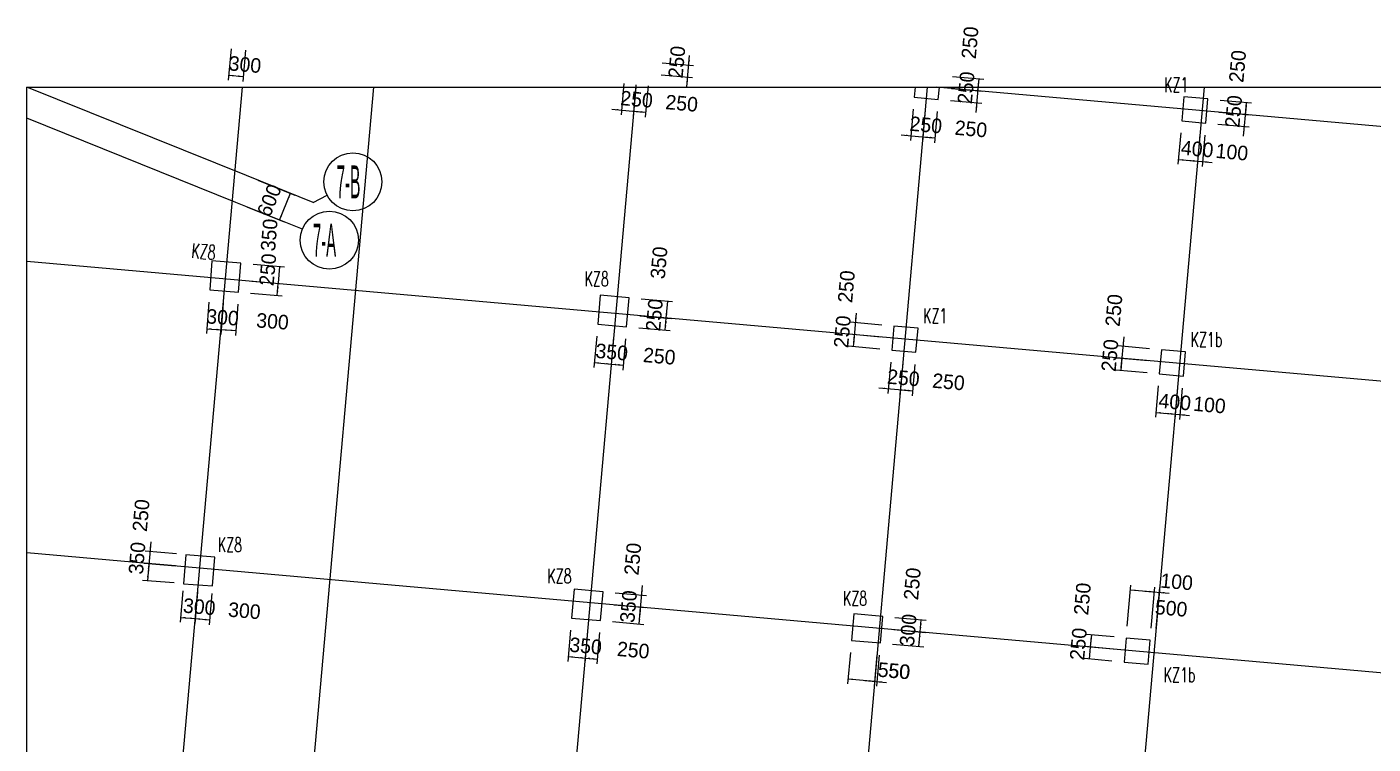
# Model space of a CAD drawing. Extents: x 19107 to 699106, y -67310 to 245688.
# Drawn here: x 19107 to 46924, y -44053 to -29227 of the extents above; entities that cross this region are included whole.
import ezdxf

# ---------------------------------------------------------------- set-up
doc = ezdxf.new("R2010")
doc.units = 0
doc.header["$LTSCALE"] = 100
doc.header["$MEASUREMENT"] = 0
for name, color, linetype in [('22000', 2, 'Continuous'), ('COLU', 7, 'Continuous'), ('DIM', 3, 'Continuous'), ('DOTE', 253, 'Continuous'), ('L-AXIS', 3, 'Continuous'), ('NUM', 7, 'Continuous')]:
    doc.layers.add(name, color=color, linetype=linetype)
doc.styles.add('hztxt', font='hztxt')
doc.styles.get("Standard").update_dxf_attribs({"font": 'standard'})
doc.dimstyles.get("Standard").update_dxf_attribs({"dimtxt": 300, "dimasz": 100, "dimexe": 100, "dimexo": 250, "dimgap": 100, "dimtad": 0, "dimtoh": 1, "dimdec": 0, "dimdsep": 46, "dimcen": 0.09, "dimclrt": 7, "dimadec": 0, "dimazin": 0, "dimtfac": 1, "dimtdec": 4, "dimtofl": 0, "dimtmove": 0, "dimatfit": 3, "dimfxl": 1, "dimtolj": 1, "dimtzin": 0, "dimarcsym": 0})

# ---------------------------------------------------------------- blocks, each defined once
blk = doc.blocks.new('*D662')
at = {"layer": 'L-AXIS', "color": 0, "linetype": 'ByBlock', "lineweight": -2}
for p, q in [((23878, -32393), (24645, -32702)), ((24328, -33221), (24553, -32665)), ((23654, -32949), (24421, -33259))]:
    blk.add_line(p, q, dxfattribs=at)
for points in [[(24553, -32665), (24531, -32764), (24500, -32751)], [(24328, -33221), (24350, -33122), (24381, -33135)]]:
    blk.add_solid(points, dxfattribs=at)
at = {"layer": 'L-AXIS', "color": 7, "linetype": 'Continuous', "lineweight": -2, "insert": (24116, -32812), "char_height": 300, "width": 556.67, "attachment_point": 5, "rotation": 68.0454, "style": 'hztxt'}
blk.add_mtext('600', dxfattribs=at)
blk = doc.blocks.new('_AXISO')
blk.add_circle((0, 0), 0.5)
blk = doc.blocks.new('*D3366')
at = {"layer": 'DIM', "color": 0, "linetype": 'ByBlock', "lineweight": -2}
for p, q in [((23325, -29679), (23268, -30327)), ((23624, -29706), (23567, -30353)), ((23277, -30227), (23575, -30254))]:
    blk.add_line(p, q, dxfattribs=at)
for points in [[(23277, -30227), (23378, -30219), (23375, -30253)], [(23575, -30254), (23474, -30261), (23477, -30228)]]:
    blk.add_solid(points, dxfattribs=at)
at = {"layer": 'DIM', "color": 7, "linetype": 'Continuous', "lineweight": -2, "insert": (23613, -30006), "char_height": 300, "width": 566.67, "attachment_point": 5, "rotation": 354.9316, "style": 'hztxt'}
blk.add_mtext('300', dxfattribs=at)
blk = doc.blocks.new('*D1673')
at = {"layer": 'DIM', "color": 0, "linetype": 'ByBlock', "lineweight": -2}
for p, q in [((31443, -30399), (31386, -31047)), ((31692, -30421), (31635, -31069)), ((31196, -30930), (31843, -30987))]:
    blk.add_line(p, q, dxfattribs=at)
for points in [[(31395, -30947), (31294, -30955), (31297, -30922)], [(31644, -30969), (31745, -30962), (31742, -30995)]]:
    blk.add_solid(points, dxfattribs=at)
at = {"layer": 'DIM', "color": 7, "linetype": 'Continuous', "lineweight": -2, "insert": (31706, -30724), "char_height": 300, "width": 566.67, "attachment_point": 5, "rotation": 354.9316, "style": 'hztxt'}
blk.add_mtext('250', dxfattribs=at)
blk = doc.blocks.new('*D1994')
at = {"layer": 'DIM', "color": 0, "linetype": 'ByBlock', "lineweight": -2}
for p, q in [((31692, -30421), (31635, -31069)), ((31941, -30444), (31884, -31091)), ((31644, -30969), (31893, -30991))]:
    blk.add_line(p, q, dxfattribs=at)
for points in [[(31644, -30969), (31745, -30962), (31742, -30995)], [(31893, -30991), (31792, -30999), (31795, -30966)]]:
    blk.add_solid(points, dxfattribs=at)
at = {"layer": 'DIM', "color": 7, "linetype": 'Continuous', "lineweight": -2, "insert": (32638, -30807), "char_height": 300, "width": 566.67, "attachment_point": 5, "rotation": 354.9316, "style": 'hztxt'}
blk.add_mtext('250', dxfattribs=at)
blk = doc.blocks.new('*D1614')
at = {"layer": 'DIM', "color": 0, "linetype": 'ByBlock', "lineweight": -2}
for p, q in [((32235, -29968), (32882, -30025)), ((32743, -30464), (32800, -29817)), ((32213, -30217), (32860, -30274))]:
    blk.add_line(p, q, dxfattribs=at)
for points in [[(32782, -30016), (32775, -29915), (32808, -29918)], [(32760, -30265), (32768, -30366), (32735, -30363)]]:
    blk.add_solid(points, dxfattribs=at)
at = {"layer": 'DIM', "color": 7, "linetype": 'Continuous', "lineweight": -2, "insert": (32537, -29954), "char_height": 300, "width": 566.67, "attachment_point": 5, "rotation": 84.9316, "style": 'hztxt'}
blk.add_mtext('250', dxfattribs=at)
blk = doc.blocks.new('*D4127')
at = {"layer": 'DIM', "color": 0, "linetype": 'ByBlock', "lineweight": -2}
for p, q in [((41843, -41613), (41917, -40765)), ((41908, -40865), (42407, -40909)), ((42341, -41656), (42415, -40809))]:
    blk.add_line(p, q, dxfattribs=at)
for points in [[(41908, -40865), (42010, -40857), (42007, -40890)], [(42407, -40909), (42306, -40917), (42308, -40883)]]:
    blk.add_solid(points, dxfattribs=at)
at = {"layer": 'DIM', "color": 7, "linetype": 'Continuous', "lineweight": -2, "insert": (42752, -41247), "char_height": 300, "width": 566.67, "attachment_point": 5, "rotation": 355, "style": 'hztxt'}
blk.add_mtext('500', dxfattribs=at)
blk = doc.blocks.new('*D308')
at = {"layer": 'DIM', "color": 0, "linetype": 'ByBlock', "lineweight": -2}
for p, q in [((22865, -34914), (22817, -35565)), ((23164, -34936), (23116, -35587)), ((22824, -35466), (23123, -35488))]:
    blk.add_line(p, q, dxfattribs=at)
for points in [[(22824, -35466), (22925, -35456), (22923, -35490)], [(23123, -35488), (23022, -35497), (23025, -35464)]]:
    blk.add_solid(points, dxfattribs=at)
at = {"layer": 'DIM', "color": 7, "linetype": 'Continuous', "lineweight": -2, "insert": (23149, -35232), "char_height": 300, "width": 566.67, "attachment_point": 5, "rotation": 355.7758, "style": 'hztxt'}
blk.add_mtext('300', dxfattribs=at)
blk = doc.blocks.new('*D1268')
at = {"layer": 'DIM', "color": 0, "linetype": 'ByBlock', "lineweight": -2}
for p, q in [((23164, -34936), (23116, -35584)), ((23463, -34958), (23415, -35606)), ((23123, -35484), (23422, -35506))]:
    blk.add_line(p, q, dxfattribs=at)
for points in [[(23123, -35484), (23224, -35475), (23222, -35508)], [(23422, -35506), (23321, -35515), (23324, -35482)]]:
    blk.add_solid(points, dxfattribs=at)
at = {"layer": 'DIM', "color": 7, "linetype": 'Continuous', "lineweight": -2, "insert": (24182, -35315), "char_height": 300, "width": 566.67, "attachment_point": 5, "rotation": 355.7758, "style": 'hztxt'}
blk.add_mtext('300', dxfattribs=at)
blk = doc.blocks.new('*D914')
at = {"layer": 'DIM', "color": 0, "linetype": 'ByBlock', "lineweight": -2}
for p, q in [((23752, -34481), (24400, -34539)), ((23730, -34730), (24378, -34788)), ((24278, -34779), (24300, -34530))]:
    blk.add_line(p, q, dxfattribs=at)
for points in [[(24278, -34779), (24270, -34678), (24304, -34681)], [(24300, -34530), (24308, -34631), (24275, -34628)]]:
    blk.add_solid(points, dxfattribs=at)
at = {"layer": 'DIM', "color": 7, "linetype": 'Continuous', "lineweight": -2, "insert": (24085, -34245), "char_height": 300, "width": 566.67, "attachment_point": 5, "rotation": 84.9316, "style": 'hztxt'}
blk.add_mtext('250', dxfattribs=at)
blk = doc.blocks.new('*D4989')
at = {"layer": 'DIM', "color": 0, "linetype": 'ByBlock', "lineweight": -2}
for p, q in [((30880, -35620), (30823, -36267)), ((31229, -35651), (31171, -36298)), ((30831, -36168), (31180, -36199))]:
    blk.add_line(p, q, dxfattribs=at)
for points in [[(30831, -36168), (30932, -36160), (30929, -36193)], [(31180, -36199), (31079, -36206), (31082, -36173)]]:
    blk.add_solid(points, dxfattribs=at)
at = {"layer": 'DIM', "color": 7, "linetype": 'Continuous', "lineweight": -2, "insert": (31192, -35949), "char_height": 300, "width": 566.67, "attachment_point": 5, "rotation": 354.9316, "style": 'hztxt'}
blk.add_mtext('350', dxfattribs=at)
blk = doc.blocks.new('*D3276')
at = {"layer": 'DIM', "color": 0, "linetype": 'ByBlock', "lineweight": -2}
for p, q in [((31229, -35651), (31171, -36298)), ((31478, -35673), (31420, -36320)), ((31180, -36199), (31429, -36221))]:
    blk.add_line(p, q, dxfattribs=at)
for points in [[(31180, -36199), (31281, -36191), (31278, -36224)], [(31429, -36221), (31328, -36229), (31331, -36195)]]:
    blk.add_solid(points, dxfattribs=at)
at = {"layer": 'DIM', "color": 7, "linetype": 'Continuous', "lineweight": -2, "insert": (32175, -36036), "char_height": 300, "width": 566.67, "attachment_point": 5, "rotation": 354.9316, "style": 'hztxt'}
blk.add_mtext('250', dxfattribs=at)
blk = doc.blocks.new('*D2897')
at = {"layer": 'DIM', "color": 0, "linetype": 'ByBlock', "lineweight": -2}
for p, q in [((31771, -35197), (32418, -35254)), ((32297, -35495), (32319, -35246)), ((31749, -35446), (32396, -35503))]:
    blk.add_line(p, q, dxfattribs=at)
for points in [[(32319, -35246), (32326, -35347), (32293, -35344)], [(32297, -35495), (32289, -35394), (32322, -35396)]]:
    blk.add_solid(points, dxfattribs=at)
at = {"layer": 'DIM', "color": 7, "linetype": 'Continuous', "lineweight": -2, "insert": (32073, -35183), "char_height": 300, "width": 566.67, "attachment_point": 5, "rotation": 84.9316, "style": 'hztxt'}
blk.add_mtext('250', dxfattribs=at)
blk = doc.blocks.new('*D3878')
at = {"layer": 'DIM', "color": 0, "linetype": 'ByBlock', "lineweight": -2}
for p, q in [((31802, -34848), (32449, -34906)), ((32319, -35246), (32350, -34897)), ((31771, -35197), (32418, -35254))]:
    blk.add_line(p, q, dxfattribs=at)
for points in [[(32350, -34897), (32357, -34998), (32324, -34995)], [(32319, -35246), (32311, -35145), (32344, -35147)]]:
    blk.add_solid(points, dxfattribs=at)
at = {"layer": 'DIM', "color": 7, "linetype": 'Continuous', "lineweight": -2, "insert": (32169, -34102), "char_height": 300, "width": 566.67, "attachment_point": 5, "rotation": 84.9316, "style": 'hztxt'}
blk.add_mtext('350', dxfattribs=at)
blk = doc.blocks.new('*D3498')
at = {"layer": 'DIM', "color": 0, "linetype": 'ByBlock', "lineweight": -2}
for p, q in [((37420, -30929), (37362, -31577)), ((37669, -30951), (37611, -31599)), ((37172, -31460), (37820, -31517))]:
    blk.add_line(p, q, dxfattribs=at)
for points in [[(37371, -31477), (37270, -31485), (37273, -31452)], [(37620, -31499), (37721, -31492), (37718, -31525)]]:
    blk.add_solid(points, dxfattribs=at)
at = {"layer": 'DIM', "color": 7, "linetype": 'Continuous', "lineweight": -2, "insert": (37683, -31254), "char_height": 300, "width": 566.67, "attachment_point": 5, "rotation": 354.9316, "style": 'hztxt'}
blk.add_mtext('250', dxfattribs=at)
blk = doc.blocks.new('*D1757')
at = {"layer": 'DIM', "color": 0, "linetype": 'ByBlock', "lineweight": -2}
for p, q in [((37669, -30951), (37611, -31599)), ((37918, -30974), (37861, -31621)), ((37620, -31499), (37869, -31521))]:
    blk.add_line(p, q, dxfattribs=at)
for points in [[(37620, -31499), (37721, -31492), (37718, -31525)], [(37869, -31521), (37768, -31529), (37771, -31496)]]:
    blk.add_solid(points, dxfattribs=at)
at = {"layer": 'DIM', "color": 7, "linetype": 'Continuous', "lineweight": -2, "insert": (38615, -31337), "char_height": 300, "width": 566.67, "attachment_point": 5, "rotation": 354.9316, "style": 'hztxt'}
blk.add_mtext('250', dxfattribs=at)
blk = doc.blocks.new('*D2028')
at = {"layer": 'DIM', "color": 0, "linetype": 'ByBlock', "lineweight": -2}
for p, q in [((38211, -30498), (38859, -30555)), ((38719, -30994), (38777, -30347)), ((38189, -30747), (38836, -30804))]:
    blk.add_line(p, q, dxfattribs=at)
for points in [[(38759, -30546), (38751, -30445), (38784, -30448)], [(38737, -30795), (38745, -30896), (38711, -30893)]]:
    blk.add_solid(points, dxfattribs=at)
at = {"layer": 'DIM', "color": 7, "linetype": 'Continuous', "lineweight": -2, "insert": (38514, -30484), "char_height": 300, "width": 566.67, "attachment_point": 5, "rotation": 84.9316, "style": 'hztxt'}
blk.add_mtext('250', dxfattribs=at)
blk = doc.blocks.new('*D1705')
at = {"layer": 'DIM', "color": 0, "linetype": 'ByBlock', "lineweight": -2}
for p, q in [((38233, -30249), (38881, -30306)), ((38759, -30546), (38781, -30297)), ((38211, -30498), (38859, -30555))]:
    blk.add_line(p, q, dxfattribs=at)
for points in [[(38781, -30297), (38789, -30398), (38756, -30395)], [(38759, -30546), (38751, -30445), (38784, -30448)]]:
    blk.add_solid(points, dxfattribs=at)
at = {"layer": 'DIM', "color": 7, "linetype": 'Continuous', "lineweight": -2, "insert": (38596, -29552), "char_height": 300, "width": 566.67, "attachment_point": 5, "rotation": 84.9316, "style": 'hztxt'}
blk.add_mtext('250', dxfattribs=at)
blk = doc.blocks.new('*D2634')
at = {"layer": 'DIM', "color": 0, "linetype": 'ByBlock', "lineweight": -2}
for p, q in [((42948, -31420), (42891, -32067)), ((43347, -31455), (43289, -32103)), ((42900, -31968), (43298, -32003))]:
    blk.add_line(p, q, dxfattribs=at)
for points in [[(42900, -31968), (43001, -31960), (42998, -31993)], [(43298, -32003), (43197, -32011), (43200, -31977)]]:
    blk.add_solid(points, dxfattribs=at)
at = {"layer": 'DIM', "color": 7, "linetype": 'Continuous', "lineweight": -2, "insert": (43290, -31751), "char_height": 300, "width": 576.67, "attachment_point": 5, "rotation": 354.9316, "style": 'hztxt'}
blk.add_mtext('400', dxfattribs=at)
blk = doc.blocks.new('*D2207')
at = {"layer": 'DIM', "color": 0, "linetype": 'ByBlock', "lineweight": -2}
for p, q in [((43347, -31455), (43289, -32103)), ((43446, -31464), (43389, -32111)), ((43099, -31985), (43597, -32029))]:
    blk.add_line(p, q, dxfattribs=at)
for points in [[(43298, -32003), (43197, -32011), (43200, -31977)], [(43398, -32012), (43499, -32004), (43496, -32037)]]:
    blk.add_solid(points, dxfattribs=at)
at = {"layer": 'DIM', "color": 7, "linetype": 'Continuous', "lineweight": -2, "insert": (44008, -31815), "char_height": 300, "width": 476.67, "attachment_point": 5, "rotation": 354.9316, "style": 'hztxt'}
blk.add_mtext('100', dxfattribs=at)
blk = doc.blocks.new('*D497')
at = {"layer": 'DIM', "color": 0, "linetype": 'ByBlock', "lineweight": -2}
for p, q in [((44248, -31485), (44305, -30837)), ((43739, -30988), (44387, -31045)), ((43717, -31237), (44365, -31294))]:
    blk.add_line(p, q, dxfattribs=at)
for points in [[(44287, -31037), (44280, -30935), (44313, -30938)], [(44265, -31286), (44273, -31387), (44240, -31384)]]:
    blk.add_solid(points, dxfattribs=at)
at = {"layer": 'DIM', "color": 7, "linetype": 'Continuous', "lineweight": -2, "insert": (44042, -30974), "char_height": 300, "width": 566.67, "attachment_point": 5, "rotation": 84.9316, "style": 'hztxt'}
blk.add_mtext('250', dxfattribs=at)
blk = doc.blocks.new('*D156')
at = {"layer": 'DIM', "color": 0, "linetype": 'ByBlock', "lineweight": -2}
for p, q in [((43762, -30739), (44409, -30796)), ((44287, -31037), (44309, -30787)), ((43739, -30988), (44387, -31045))]:
    blk.add_line(p, q, dxfattribs=at)
for points in [[(44309, -30787), (44317, -30889), (44284, -30886)], [(44287, -31037), (44280, -30935), (44313, -30938)]]:
    blk.add_solid(points, dxfattribs=at)
at = {"layer": 'DIM', "color": 7, "linetype": 'Continuous', "lineweight": -2, "insert": (44125, -30042), "char_height": 300, "width": 566.67, "attachment_point": 5, "rotation": 84.9316, "style": 'hztxt'}
blk.add_mtext('250', dxfattribs=at)
blk = doc.blocks.new('*D3315')
at = {"layer": 'DIM', "color": 0, "linetype": 'ByBlock', "lineweight": -2}
for p, q in [((42302, -35880), (41654, -35823)), ((41771, -35632), (41714, -36280)), ((42280, -36129), (41632, -36072))]:
    blk.add_line(p, q, dxfattribs=at)
for points in [[(41754, -35831), (41746, -35730), (41779, -35733)], [(41732, -36080), (41739, -36182), (41706, -36179)]]:
    blk.add_solid(points, dxfattribs=at)
at = {"layer": 'DIM', "color": 7, "linetype": 'Continuous', "lineweight": -2, "insert": (41569, -35086), "char_height": 300, "width": 566.67, "attachment_point": 5, "rotation": 84.9316, "style": 'hztxt'}
blk.add_mtext('250', dxfattribs=at)
blk = doc.blocks.new('*D2895')
at = {"layer": 'DIM', "color": 0, "linetype": 'ByBlock', "lineweight": -2}
for p, q in [((42280, -36129), (41632, -36072)), ((41732, -36080), (41710, -36329)), ((42257, -36378), (41610, -36321))]:
    blk.add_line(p, q, dxfattribs=at)
for points in [[(41732, -36080), (41739, -36182), (41706, -36179)], [(41710, -36329), (41702, -36228), (41735, -36231)]]:
    blk.add_solid(points, dxfattribs=at)
at = {"layer": 'DIM', "color": 7, "linetype": 'Continuous', "lineweight": -2, "insert": (41486, -36018), "char_height": 300, "width": 566.67, "attachment_point": 5, "rotation": 84.9316, "style": 'hztxt'}
blk.add_mtext('250', dxfattribs=at)
blk = doc.blocks.new('*D3832')
at = {"layer": 'DIM', "color": 0, "linetype": 'ByBlock', "lineweight": -2}
for p, q in [((42484, -36649), (42427, -37297)), ((42883, -36685), (42825, -37332)), ((42436, -37197), (42834, -37232))]:
    blk.add_line(p, q, dxfattribs=at)
for points in [[(42436, -37197), (42537, -37189), (42534, -37222)], [(42834, -37232), (42733, -37240), (42736, -37207)]]:
    blk.add_solid(points, dxfattribs=at)
at = {"layer": 'DIM', "color": 7, "linetype": 'Continuous', "lineweight": -2, "insert": (42827, -36981), "char_height": 300, "width": 576.67, "attachment_point": 5, "rotation": 354.9316, "style": 'hztxt'}
blk.add_mtext('400', dxfattribs=at)
blk = doc.blocks.new('*D3496')
at = {"layer": 'DIM', "color": 0, "linetype": 'ByBlock', "lineweight": -2}
for p, q in [((42883, -36685), (42825, -37332)), ((42982, -36693), (42925, -37341)), ((42635, -37215), (43133, -37259))]:
    blk.add_line(p, q, dxfattribs=at)
for points in [[(42834, -37232), (42733, -37240), (42736, -37207)], [(42934, -37241), (43035, -37233), (43032, -37267)]]:
    blk.add_solid(points, dxfattribs=at)
at = {"layer": 'DIM', "color": 7, "linetype": 'Continuous', "lineweight": -2, "insert": (43544, -37044), "char_height": 300, "width": 476.67, "attachment_point": 5, "rotation": 354.9316, "style": 'hztxt'}
blk.add_mtext('100', dxfattribs=at)
blk = doc.blocks.new('*D1798')
at = {"layer": 'DIM', "color": 0, "linetype": 'ByBlock', "lineweight": -2}
for p, q in [((36243, -35142), (36186, -35789)), ((36751, -35639), (36104, -35581)), ((36773, -35390), (36126, -35332))]:
    blk.add_line(p, q, dxfattribs=at)
for points in [[(36225, -35341), (36218, -35240), (36251, -35243)], [(36203, -35590), (36211, -35691), (36178, -35688)]]:
    blk.add_solid(points, dxfattribs=at)
at = {"layer": 'DIM', "color": 7, "linetype": 'Continuous', "lineweight": -2, "insert": (36041, -34595), "char_height": 300, "width": 566.67, "attachment_point": 5, "rotation": 84.9316, "style": 'hztxt'}
blk.add_mtext('250', dxfattribs=at)
blk = doc.blocks.new('*D2026')
at = {"layer": 'DIM', "color": 0, "linetype": 'ByBlock', "lineweight": -2}
for p, q in [((36751, -35639), (36104, -35581)), ((36203, -35590), (36181, -35839)), ((36729, -35888), (36082, -35830))]:
    blk.add_line(p, q, dxfattribs=at)
for points in [[(36203, -35590), (36211, -35691), (36178, -35688)], [(36181, -35839), (36174, -35738), (36207, -35741)]]:
    blk.add_solid(points, dxfattribs=at)
at = {"layer": 'DIM', "color": 7, "linetype": 'Continuous', "lineweight": -2, "insert": (35958, -35528), "char_height": 300, "width": 566.67, "attachment_point": 5, "rotation": 84.9316, "style": 'hztxt'}
blk.add_mtext('250', dxfattribs=at)
blk = doc.blocks.new('*D1657')
at = {"layer": 'DIM', "color": 0, "linetype": 'ByBlock', "lineweight": -2}
for p, q in [((36956, -36159), (36899, -36806)), ((37205, -36181), (37148, -36828)), ((36708, -36689), (37356, -36746))]:
    blk.add_line(p, q, dxfattribs=at)
for points in [[(36907, -36707), (36806, -36714), (36809, -36681)], [(37157, -36729), (37258, -36721), (37255, -36754)]]:
    blk.add_solid(points, dxfattribs=at)
at = {"layer": 'DIM', "color": 7, "linetype": 'Continuous', "lineweight": -2, "insert": (37219, -36483), "char_height": 300, "width": 566.67, "attachment_point": 5, "rotation": 354.9316, "style": 'hztxt'}
blk.add_mtext('250', dxfattribs=at)
blk = doc.blocks.new('*D2631')
at = {"layer": 'DIM', "color": 0, "linetype": 'ByBlock', "lineweight": -2}
for p, q in [((37205, -36181), (37148, -36828)), ((37454, -36203), (37397, -36851)), ((37157, -36729), (37406, -36751))]:
    blk.add_line(p, q, dxfattribs=at)
for points in [[(37157, -36729), (37258, -36721), (37255, -36754)], [(37406, -36751), (37304, -36759), (37307, -36725)]]:
    blk.add_solid(points, dxfattribs=at)
at = {"layer": 'DIM', "color": 7, "linetype": 'Continuous', "lineweight": -2, "insert": (38151, -36566), "char_height": 300, "width": 566.67, "attachment_point": 5, "rotation": 354.9316, "style": 'hztxt'}
blk.add_mtext('250', dxfattribs=at)
blk = doc.blocks.new('*D1375')
at = {"layer": 'DIM', "color": 0, "linetype": 'ByBlock', "lineweight": -2}
for p, q in [((36671, -42207), (36613, -42855)), ((36720, -42212), (36663, -42859)), ((36423, -42737), (36871, -42777))]:
    blk.add_line(p, q, dxfattribs=at)
for points in [[(36622, -42755), (36521, -42763), (36524, -42730)], [(36672, -42760), (36773, -42752), (36770, -42785)]]:
    blk.add_solid(points, dxfattribs=at)
at = {"layer": 'DIM', "color": 7, "linetype": 'Continuous', "lineweight": -2, "insert": (37131, -42549), "char_height": 300, "width": 353.33, "attachment_point": 5, "rotation": 354.9316, "style": 'hztxt'}
blk.add_mtext('50', dxfattribs=at)
blk = doc.blocks.new('*D964')
at = {"layer": 'DIM', "color": 0, "linetype": 'ByBlock', "lineweight": -2}
for p, q in [((37018, -41686), (37665, -41743)), ((36992, -41985), (37638, -42042)), ((37539, -42033), (37565, -41735))]:
    blk.add_line(p, q, dxfattribs=at)
for points in [[(37539, -42033), (37531, -41932), (37564, -41935)], [(37565, -41735), (37573, -41836), (37540, -41833)]]:
    blk.add_solid(points, dxfattribs=at)
at = {"layer": 'DIM', "color": 7, "linetype": 'Continuous', "lineweight": -2, "insert": (37318, -41697), "char_height": 300, "width": 566.67, "attachment_point": 5, "rotation": 84.9316, "style": 'hztxt'}
blk.add_mtext('300', dxfattribs=at)
blk = doc.blocks.new('*D4569')
at = {"layer": 'DIM', "color": 0, "linetype": 'ByBlock', "lineweight": -2}
for p, q in [((37040, -41437), (37687, -41494)), ((37018, -41686), (37665, -41743)), ((37565, -41735), (37587, -41485))]:
    blk.add_line(p, q, dxfattribs=at)
for points in [[(37565, -41735), (37558, -41633), (37591, -41636)], [(37587, -41485), (37595, -41587), (37562, -41584)]]:
    blk.add_solid(points, dxfattribs=at)
at = {"layer": 'DIM', "color": 7, "linetype": 'Continuous', "lineweight": -2, "insert": (37403, -40740), "char_height": 300, "width": 566.67, "attachment_point": 5, "rotation": 84.9316, "style": 'hztxt'}
blk.add_mtext('250', dxfattribs=at)
blk = doc.blocks.new('*D4763')
at = {"layer": 'DIM', "color": 0, "linetype": 'ByBlock', "lineweight": -2}
for p, q in [((30341, -41696), (30284, -42344)), ((30690, -41727), (30632, -42375)), ((30292, -42244), (30641, -42275))]:
    blk.add_line(p, q, dxfattribs=at)
for points in [[(30292, -42244), (30394, -42236), (30391, -42269)], [(30641, -42275), (30540, -42283), (30543, -42249)]]:
    blk.add_solid(points, dxfattribs=at)
at = {"layer": 'DIM', "color": 7, "linetype": 'Continuous', "lineweight": -2, "insert": (30653, -42025), "char_height": 300, "width": 566.67, "attachment_point": 5, "rotation": 354.9316, "style": 'hztxt'}
blk.add_mtext('350', dxfattribs=at)
blk = doc.blocks.new('*D5025')
at = {"layer": 'DIM', "color": 0, "linetype": 'ByBlock', "lineweight": -2}
for p, q in [((30690, -41727), (30632, -42375)), ((30939, -41749), (30881, -42397)), ((30641, -42275), (30890, -42297))]:
    blk.add_line(p, q, dxfattribs=at)
for points in [[(30641, -42275), (30742, -42267), (30739, -42300)], [(30890, -42297), (30789, -42305), (30792, -42272)]]:
    blk.add_solid(points, dxfattribs=at)
at = {"layer": 'DIM', "color": 7, "linetype": 'Continuous', "lineweight": -2, "insert": (31636, -42112), "char_height": 300, "width": 566.67, "attachment_point": 5, "rotation": 354.9316, "style": 'hztxt'}
blk.add_mtext('250', dxfattribs=at)
blk = doc.blocks.new('*D3313')
at = {"layer": 'DIM', "color": 0, "linetype": 'ByBlock', "lineweight": -2}
for p, q in [((31241, -41174), (31888, -41231)), ((31758, -41571), (31789, -41222)), ((31210, -41522), (31857, -41580))]:
    blk.add_line(p, q, dxfattribs=at)
for points in [[(31789, -41222), (31796, -41323), (31763, -41320)], [(31758, -41571), (31750, -41470), (31783, -41473)]]:
    blk.add_solid(points, dxfattribs=at)
at = {"layer": 'DIM', "color": 7, "linetype": 'Continuous', "lineweight": -2, "insert": (31539, -41210), "char_height": 300, "width": 566.67, "attachment_point": 5, "rotation": 84.9316, "style": 'hztxt'}
blk.add_mtext('350', dxfattribs=at)
blk = doc.blocks.new('*D2936')
at = {"layer": 'DIM', "color": 0, "linetype": 'ByBlock', "lineweight": -2}
for p, q in [((31771, -41421), (31828, -40774)), ((31263, -40925), (31910, -40982)), ((31241, -41174), (31888, -41231))]:
    blk.add_line(p, q, dxfattribs=at)
for points in [[(31811, -40973), (31803, -40872), (31836, -40875)], [(31789, -41222), (31796, -41323), (31763, -41320)]]:
    blk.add_solid(points, dxfattribs=at)
at = {"layer": 'DIM', "color": 7, "linetype": 'Continuous', "lineweight": -2, "insert": (31626, -40227), "char_height": 300, "width": 566.67, "attachment_point": 5, "rotation": 84.9316, "style": 'hztxt'}
blk.add_mtext('250', dxfattribs=at)
blk = doc.blocks.new('*D1655')
at = {"layer": 'DIM', "color": 0, "linetype": 'ByBlock', "lineweight": -2}
for p, q in [((21668, -39873), (21611, -40520)), ((22176, -40370), (21529, -40312)), ((22198, -40121), (21551, -40063))]:
    blk.add_line(p, q, dxfattribs=at)
for points in [[(21651, -40072), (21643, -39971), (21676, -39974)], [(21628, -40321), (21636, -40422), (21603, -40419)]]:
    blk.add_solid(points, dxfattribs=at)
at = {"layer": 'DIM', "color": 7, "linetype": 'Continuous', "lineweight": -2, "insert": (21466, -39326), "char_height": 300, "width": 566.67, "attachment_point": 5, "rotation": 84.9316, "style": 'hztxt'}
blk.add_mtext('250', dxfattribs=at)
blk = doc.blocks.new('*D2579')
at = {"layer": 'DIM', "color": 0, "linetype": 'ByBlock', "lineweight": -2}
for p, q in [((22176, -40372), (21526, -40319)), ((21626, -40327), (21597, -40676)), ((22148, -40720), (21498, -40668))]:
    blk.add_line(p, q, dxfattribs=at)
for points in [[(21626, -40327), (21634, -40428), (21601, -40426)], [(21597, -40676), (21589, -40575), (21622, -40578)]]:
    blk.add_solid(points, dxfattribs=at)
at = {"layer": 'DIM', "color": 7, "linetype": 'Continuous', "lineweight": -2, "insert": (21383, -40209), "char_height": 300, "width": 566.67, "attachment_point": 5, "rotation": 85.3958, "style": 'hztxt'}
blk.add_mtext('350', dxfattribs=at)
blk = doc.blocks.new('*D2253')
at = {"layer": 'DIM', "color": 0, "linetype": 'ByBlock', "lineweight": -2}
for p, q in [((22331, -40886), (22275, -41533)), ((22631, -40912), (22574, -41559)), ((22284, -41434), (22583, -41460))]:
    blk.add_line(p, q, dxfattribs=at)
for points in [[(22284, -41434), (22385, -41426), (22382, -41459)], [(22583, -41460), (22482, -41468), (22485, -41435)]]:
    blk.add_solid(points, dxfattribs=at)
at = {"layer": 'DIM', "color": 7, "linetype": 'Continuous', "lineweight": -2, "insert": (22669, -41215), "char_height": 300, "width": 566.67, "attachment_point": 5, "rotation": 355.0424, "style": 'hztxt'}
blk.add_mtext('300', dxfattribs=at)
blk = doc.blocks.new('*D533')
at = {"layer": 'DIM', "color": 0, "linetype": 'ByBlock', "lineweight": -2}
for p, q in [((22631, -40912), (22575, -41560)), ((22930, -40938), (22874, -41586)), ((22583, -41460), (22883, -41486))]:
    blk.add_line(p, q, dxfattribs=at)
for points in [[(22583, -41460), (22684, -41452), (22682, -41486)], [(22883, -41486), (22782, -41494), (22784, -41461)]]:
    blk.add_solid(points, dxfattribs=at)
at = {"layer": 'DIM', "color": 7, "linetype": 'Continuous', "lineweight": -2, "insert": (23601, -41298), "char_height": 300, "width": 566.67, "attachment_point": 5, "rotation": 355.0663, "style": 'hztxt'}
blk.add_mtext('300', dxfattribs=at)
blk = doc.blocks.new('*D4568')
at = {"layer": 'DIM', "color": 0, "linetype": 'ByBlock', "lineweight": -2}
for p, q in [((41572, -41839), (41003, -41788)), ((41103, -41797), (41081, -42046)), ((41550, -42088), (40981, -42037))]:
    blk.add_line(p, q, dxfattribs=at)
for points in [[(41081, -42046), (41073, -41945), (41106, -41948)], [(41103, -41797), (41111, -41898), (41077, -41895)]]:
    blk.add_solid(points, dxfattribs=at)
at = {"layer": 'DIM', "color": 7, "linetype": 'Continuous', "lineweight": -2, "insert": (40918, -41052), "char_height": 300, "width": 566.67, "attachment_point": 5, "rotation": 84.9316, "style": 'hztxt'}
blk.add_mtext('250', dxfattribs=at)
blk = doc.blocks.new('*D2629')
at = {"layer": 'DIM', "color": 0, "linetype": 'ByBlock', "lineweight": -2}
for p, q in [((41550, -42088), (40981, -42037)), ((41081, -42046), (41059, -42295)), ((41528, -42337), (40959, -42286))]:
    blk.add_line(p, q, dxfattribs=at)
for points in [[(41059, -42295), (41051, -42194), (41084, -42197)], [(41081, -42046), (41088, -42147), (41055, -42144)]]:
    blk.add_solid(points, dxfattribs=at)
at = {"layer": 'DIM', "color": 7, "linetype": 'Continuous', "lineweight": -2, "insert": (40835, -41984), "char_height": 300, "width": 566.67, "attachment_point": 5, "rotation": 84.9316, "style": 'hztxt'}
blk.add_mtext('250', dxfattribs=at)
blk = doc.blocks.new('*D4182')
at = {"layer": 'DIM', "color": 0, "linetype": 'ByBlock', "lineweight": -2}
for p, q in [((42209, -40891), (42707, -40936)), ((42341, -41656), (42417, -40809)), ((42441, -41665), (42516, -40818))]:
    blk.add_line(p, q, dxfattribs=at)
for points in [[(42408, -40909), (42307, -40917), (42310, -40884)], [(42507, -40918), (42608, -40910), (42605, -40943)]]:
    blk.add_solid(points, dxfattribs=at)
at = {"layer": 'DIM', "color": 7, "linetype": 'Continuous', "lineweight": -2, "insert": (42866, -40699), "char_height": 300, "width": 476.67, "attachment_point": 5, "rotation": 354.9316, "style": 'hztxt'}
blk.add_mtext('100', dxfattribs=at)
blk = doc.blocks.new('*D5024')
at = {"layer": 'DIM', "color": 0, "linetype": 'ByBlock', "lineweight": -2}
for p, q in [((23782, -34132), (24431, -34187)), ((24302, -34527), (24331, -34178)), ((23753, -34480), (24401, -34535))]:
    blk.add_line(p, q, dxfattribs=at)
for points in [[(24331, -34178), (24339, -34279), (24306, -34277)], [(24302, -34527), (24293, -34426), (24327, -34429)]]:
    blk.add_solid(points, dxfattribs=at)
at = {"layer": 'DIM', "color": 7, "linetype": 'Continuous', "lineweight": -2, "insert": (24114, -33527), "char_height": 300, "width": 566.67, "attachment_point": 5, "rotation": 85.1724, "style": 'hztxt'}
blk.add_mtext('350', dxfattribs=at)
blk = doc.blocks.new('*D3272')
at = {"layer": 'DIM', "color": 0, "linetype": 'ByBlock', "lineweight": -2}
for p, q in [((36123, -42159), (36065, -42806)), ((36671, -42207), (36613, -42855)), ((36074, -42707), (36622, -42755))]:
    blk.add_line(p, q, dxfattribs=at)
for points in [[(36074, -42707), (36175, -42699), (36172, -42732)], [(36622, -42755), (36521, -42763), (36524, -42730)]]:
    blk.add_solid(points, dxfattribs=at)
at = {"layer": 'DIM', "color": 7, "linetype": 'Continuous', "lineweight": -2, "insert": (37026, -42540), "char_height": 300, "width": 566.67, "attachment_point": 5, "rotation": 354.9316, "style": 'hztxt'}
blk.add_mtext('550', dxfattribs=at)

msp = doc.modelspace()

# ---------------------------------------------------------------- linework, layer by layer
at = {"layer": '22000', "linetype": 'Continuous'}
msp.add_lwpolyline([(19106.5, -30469.4), (61331.1, -30469.4), (61331.1, -67310.5), (19106.5, -67310.5)], close=True, dxfattribs=at)
at = {"layer": 'COLU'}
msp.add_lwpolyline([(37460.7, -30469.4), (37442, -30680.4), (37940, -30724.5), (37962.7, -30469.4)], dxfattribs=at)
for points in [[(42970.3, -31170.7), (43468.3, -31214.9), (43512.5, -30716.8), (43014.4, -30672.6)], [(42506.5, -36400.2), (43004.5, -36444.3), (43048.7, -35946.3), (42550.6, -35902.1)]]:
    msp.add_lwpolyline(points, close=True, dxfattribs=at)
at = {"layer": 'COLU', "color": 30}
for points in [[(22883.3, -34664.2), (23481.3, -34708.4), (23525.5, -34110.3), (22927.5, -34066.2)], [(30902, -35371), (31499.7, -35424), (31552.7, -34826.3), (30955, -34773.3)], [(36978.2, -35909.9), (37476.2, -35954), (37520.4, -35456), (37022.3, -35411.8)], [(22344.4, -40740.1), (22942.5, -40784.3), (22986.6, -40186.2), (22388.6, -40142)], [(30363.1, -41447.1), (30960.8, -41500.1), (31013.8, -40902.5), (30416.1, -40849.4)], [(36144.9, -41909.7), (36742.5, -41962.7), (36791.1, -41414.8), (36193.4, -41361.8)], [(41777.2, -42359), (42275.2, -42403.2), (42319.4, -41905.2), (41821.4, -41861)]]:
    msp.add_lwpolyline(points, close=True, dxfattribs=at)
at = {"layer": 'DOTE'}
for p, q in [((23646.4, -32299.4), (19106.5, -30469.4)), ((23556.3, -30469.4), (21885.3, -49310.3)), ((26266.9, -30469.4), (24574.7, -49548.8)), ((31688.1, -30469.4), (29953.6, -50025.9)), ((37711.7, -30469.4), (35930.2, -50556)), ((61514.5, -32564.4), (37892.5, -30469.4)), ((43434, -30469.4), (41607.9, -51059.5)), ((23422.1, -32855.9), (19106.5, -31116.3)), ((61200.9, -37807.2), (19106.5, -34073.8)), ((61200.9, -43830.8), (19106.5, -40097.4))]:
    msp.add_line(p, q, dxfattribs=at)
at = {"layer": 'L-AXIS'}
for p, q in [((25024, -32854.7), (23646.4, -32299.4)), ((25024, -32854.7), (25309.7, -32706.3)), ((24799.6, -33411.2), (23422.1, -32855.9))]:
    msp.add_line(p, q, dxfattribs=at)

# ---------------------------------------------------------------- block references
ref = msp.add_blockref('_AXISO', (25842.2, -32429.8), dxfattribs=dict(at, xscale=1199.999999999997, yscale=1200, rotation=359.9996457873818))
ref.add_attrib('A', '7-B', (25502.7, -32769.2), dxfattribs={"height": 678.82, "style": 'hztxt', "width": 0.35})
ref = msp.add_blockref('_AXISO', (25356.1, -33635.5), dxfattribs=dict(at, xscale=1199.999999999997, yscale=1200, rotation=359.9996457873818))
ref.add_attrib('A', '7-A', (25016.7, -33974.9), dxfattribs={"height": 678.82, "style": 'hztxt', "width": 0.33871})

# ---------------------------------------------------------------- texts
at = {"layer": 'NUM', "color": 200, "width": 0.7}
for p in [(42607, -30574.1), (37626.4, -35349.9)]:
    msp.add_text('KZ1', height=300, dxfattribs=at).set_placement(p)
at = {"layer": 'NUM', "color": 30, "width": 0.7}
msp.add_text('KZ8', height=300, rotation=354.86206, dxfattribs=at).set_placement((22494.8, -33998.4))
for s, p in [('KZ8', (30629.9, -34585.2)), ('KZ1b', (43154.7, -35840.2)), ('KZ8', (23051.5, -40080.8)), ('KZ8', (29861.9, -40727.8)), ('KZ8', (35969.1, -41189)), ('KZ1b', (42597.5, -42773.3))]:
    msp.add_text(s, height=300, dxfattribs=at).set_placement(p)

# ---------------------------------------------------------------- dimensions: what is measured, and where the dimension line sits
at = {"layer": 'DIM', "color": 200}
for p1, p2, distance, picture, middle in [((23347.3, -29430.3), (23646.1, -29456.8), -800, '*D3366', (23081.5, -29958.9)), ((37962.1, -30475.5), (37984.2, -30226.5), -800, '*D1705', (38551.3, -30057.9)), ((31963.5, -30194.5), (31985.6, -29945.5), -800, '*D1614', (32492.1, -30460.3)), ((43490.4, -30965.8), (43512.5, -30716.8), -800, '*D156', (44079.6, -30548.2)), ((31465.4, -30150.3), (31714.5, -30172.4), -800, '*D1673', (31199.6, -30678.9)), ((31714.5, -30172.4), (31963.5, -30194.5), -800, '*D1994', (32132.1, -30761.6)), ((37940, -30724.5), (37962.1, -30475.5), -800, '*D2028', (38468.6, -30990.4)), ((37442, -30680.4), (37691, -30702.5), -800, '*D3498', (37176.2, -31209)), ((37691, -30702.5), (37940, -30724.5), -800, '*D1757', (38108.7, -31291.7)), ((43468.3, -31214.9), (43490.4, -30965.8), -800, '*D497', (43996.9, -31480.7)), ((42970.3, -31170.7), (43368.7, -31206), -800, '*D2634', (42704.5, -31699.3)), ((43368.7, -31206), (43468.3, -31214.9), -800, '*D2207', (43620.9, -31780.5)), ((23503.4, -34459.3), (23532.9, -34110.9), -801, '*D5024', (24067.2, -34083)), ((23481.3, -34708.4), (23503.4, -34459.3), -800, '*D914', (24040.2, -34751.1)), ((31521.8, -35174.9), (31552.7, -34826.3), -800, '*D3878', (32119.8, -34657.7)), ((37022.3, -35411.8), (37000.3, -35660.8), -800, '*D1798', (35995.7, -35101.8)), ((22883.3, -34664.2), (23182.3, -34686.3), -803.6, '*D308', (22617.5, -35192.8)), ((23182.3, -34686.3), (23481.3, -34708.4), -799.9, '*D1268', (23650, -35275.5)), ((42550.6, -35902.1), (42528.6, -36151.1), -800, '*D3315', (41524, -35592.1)), ((31499.7, -35424), (31521.8, -35174.9), -800, '*D2897', (32028.3, -35689.8)), ((37000.3, -35660.8), (36978.2, -35909.9), -800, '*D2026', (35913, -36034.3)), ((30902, -35371), (31250.6, -35401.9), -800, '*D4989', (30636.2, -35899.5)), ((31250.6, -35401.9), (31499.7, -35424), -800, '*D3276', (31668.3, -35991.1)), ((42528.6, -36151.1), (42506.5, -36400.2), -800, '*D2895', (41441.3, -36524.6)), ((36978.2, -35909.9), (37227.2, -35931.9), -800, '*D1657', (36712.4, -36438.4)), ((37227.2, -35931.9), (37476.2, -35954), -800, '*D2631', (37644.8, -36521.1)), ((42506.5, -36400.2), (42904.9, -36435.5), -800, '*D3832', (42240.7, -36928.7)), ((42904.9, -36435.5), (43004.5, -36444.3), -800, '*D3496', (43157.1, -37010)), ((22447.4, -40142.7), (22425.3, -40391.7), -800, '*D1655', (21420.8, -39832.7)), ((22425.3, -40391.7), (22397.2, -40740.3), -802.4, '*D2579', (21338.1, -40765.2)), ((30991.7, -41151.5), (31013.8, -40902.5), -800, '*D2936', (31580.9, -40733.8)), ((36769, -41663.9), (36791.1, -41414.8), -799.5, '*D4569', (37357.7, -41246.2)), ((42319.4, -41905.2), (42419, -41914), 1000, '*D4182', (42479.6, -40664.5)), ((22353, -40636.9), (22652.3, -40662.8), -800, '*D2253', (22137.4, -41169.3)), ((22652.3, -40662.8), (22951.5, -40688.7), -800.6, '*D533', (23069.9, -41252)), ((30960.8, -41500.1), (30991.7, -41151.5), -800, '*D3313', (31489.4, -41765.9)), ((41821.4, -41861), (41799.3, -42110), -721.4, '*D4568', (40873, -41557.9)), ((30363.1, -41447.1), (30711.7, -41478), -800, '*D4763', (30097.3, -41975.7)), ((36742.5, -41962.7), (36769, -41663.9), -799.5, '*D964', (37270.6, -42228.5)), ((30711.7, -41478), (30960.8, -41500.1), -800, '*D5025', (31129.4, -42067.2)), ((36144.9, -41909.7), (36692.7, -41958.3), -800, '*D3272', (36370.2, -42481.8)), ((36692.7, -41958.3), (36742.5, -41962.7), -800, '*D1375', (36830.7, -42522.7))]:
    dim = msp.add_aligned_dim(p1=p1, p2=p2, distance=distance, dimstyle='Standard', dxfattribs=at)
    dim.commit()
    dim.dimension.update_dxf_attribs({"geometry": picture, "text_midpoint": middle})
for base, p1, p2, angle, picture, middle in [((42406.6, -40908.7), (41821.3, -41861.6), (42319.4, -41905.2), 355, '*D4127', (42120.7, -41191.6)), ((41058.6, -42295.3), (41799.3, -42110), (41777.2, -42359), 84.93165, '*D2629', (40790.3, -42490.4))]:
    dim = msp.add_linear_dim(base=base, p1=p1, p2=p2, angle=angle, dimstyle='Standard', dxfattribs=at)
    dim.commit()
    dim.dimension.update_dxf_attribs({"geometry": picture, "text_midpoint": middle})
at = {"layer": 'L-AXIS'}
dim = msp.add_linear_dim(base=(24552.6, -32664.7), p1=(23422.1, -32855.9), p2=(23646.4, -32299.4), angle=68.04538, dimstyle='Standard', dxfattribs=at)
dim.commit()
dim.dimension.update_dxf_attribs({"geometry": '*D662', "text_midpoint": (24115.8, -32812.1)})

doc.saveas('drawing.dxf')
